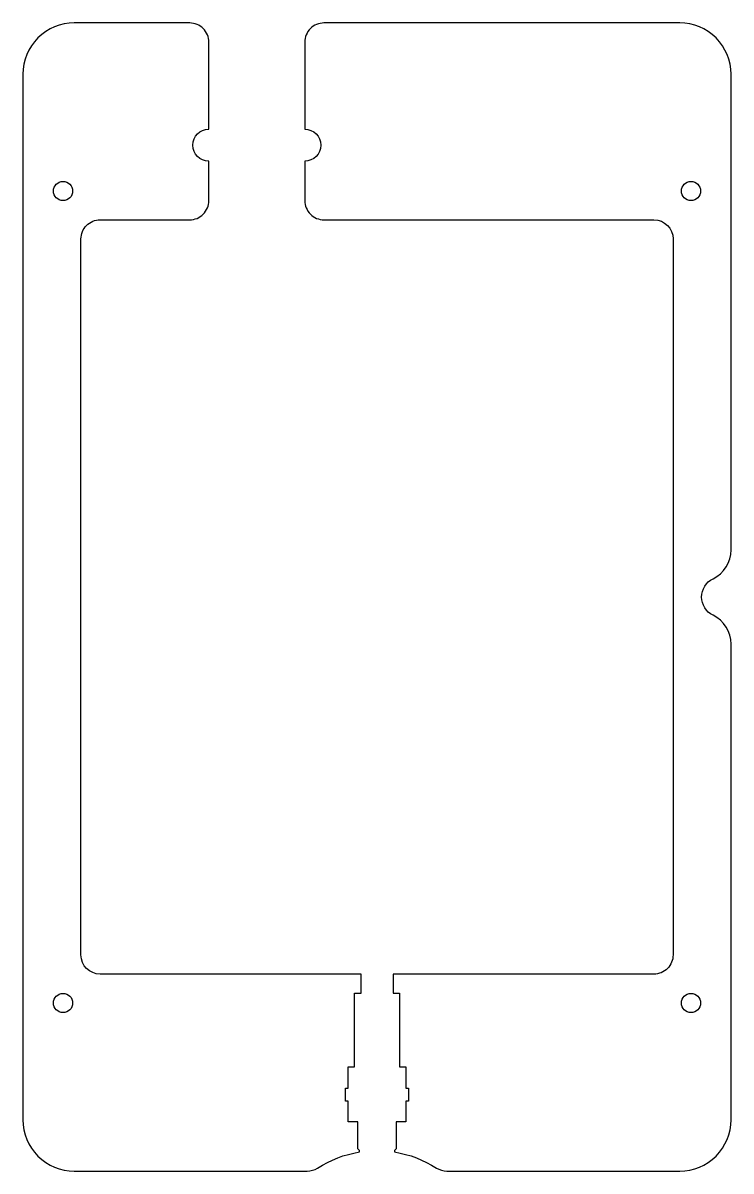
# Model space of a CAD drawing. Header units: millimetres. Extents: x 0 to 111, y 0 to 180.
import ezdxf

# ---------------------------------------------------------------- set-up
doc = ezdxf.new("R2010")
doc.units = ezdxf.units.MM
doc.header["$MEASUREMENT"] = 0
doc.layers.add('LAYER E', color=178, linetype='Continuous', true_color=0x000000)

msp = doc.modelspace()

# ---------------------------------------------------------------- linework, layer by layer
at = {"layer": 'LAYER E', "color": 5, "true_color": 0x0000ff}
for points in [[(29.07, 162.98), (29.07, 176.59, 0.414214), (26.07, 179.59), (8, 179.59, 0.414214), (0, 171.59), (0, 8, 0.414214), (8, 0), (44.45, 0, 0.143411), (46.07, 0.47, -0.102852), (52.62, 2.98), (52.62, 3.2), (52.37, 3.45), (52.37, 7.69), (50.87, 7.69), (50.87, 10.93), (50.46, 10.93), (50.46, 12.97), (50.87, 12.97), (50.87, 16.3), (51.87, 16.3), (51.87, 27.8), (52.87, 27.8), (52.87, 30.8), (12.07, 30.8, -0.414213), (9.07, 33.8), (9.07, 145.8, -0.414214), (12.07, 148.8), (26.07, 148.8, 0.414214), (29.07, 151.8), (29.07, 157.98, -1)], [(44.07, 157.98), (44.07, 151.8, 0.414214), (47.07, 148.8), (98.67, 148.8, -0.414213), (101.67, 145.8), (101.67, 33.8, -0.414214), (98.67, 30.8), (57.87, 30.8), (57.87, 27.8), (58.87, 27.8), (58.87, 16.3), (59.86, 16.3), (59.86, 12.97), (60.27, 12.97), (60.27, 10.93), (59.86, 10.93), (59.86, 7.69), (58.36, 7.69), (58.36, 3.45), (58.11, 3.2), (58.11, 2.98, -0.102852), (64.67, 0.47, 0.143411), (66.28, 0), (102.73, 0, 0.414214), (110.73, 8), (110.73, 82.44, 0.286988), (107.92, 86.94, -0.625494), (107.92, 92.65, 0.286988), (110.73, 97.15), (110.73, 171.59, 0.414214), (102.73, 179.59), (47.07, 179.59, 0.414214), (44.07, 176.59), (44.07, 162.98, -1)]]:
    msp.add_lwpolyline(points, format="xyb", close=True, dxfattribs=at)
at = {"layer": 'LAYER E', "color": 1, "true_color": 0xff0000}
for centre in [(6.27, 153.3), (104.47, 153.3), (6.27, 26.29), (104.47, 26.29)]:
    msp.add_circle(centre, 1.5, dxfattribs=at)

doc.saveas('drawing.dxf')
